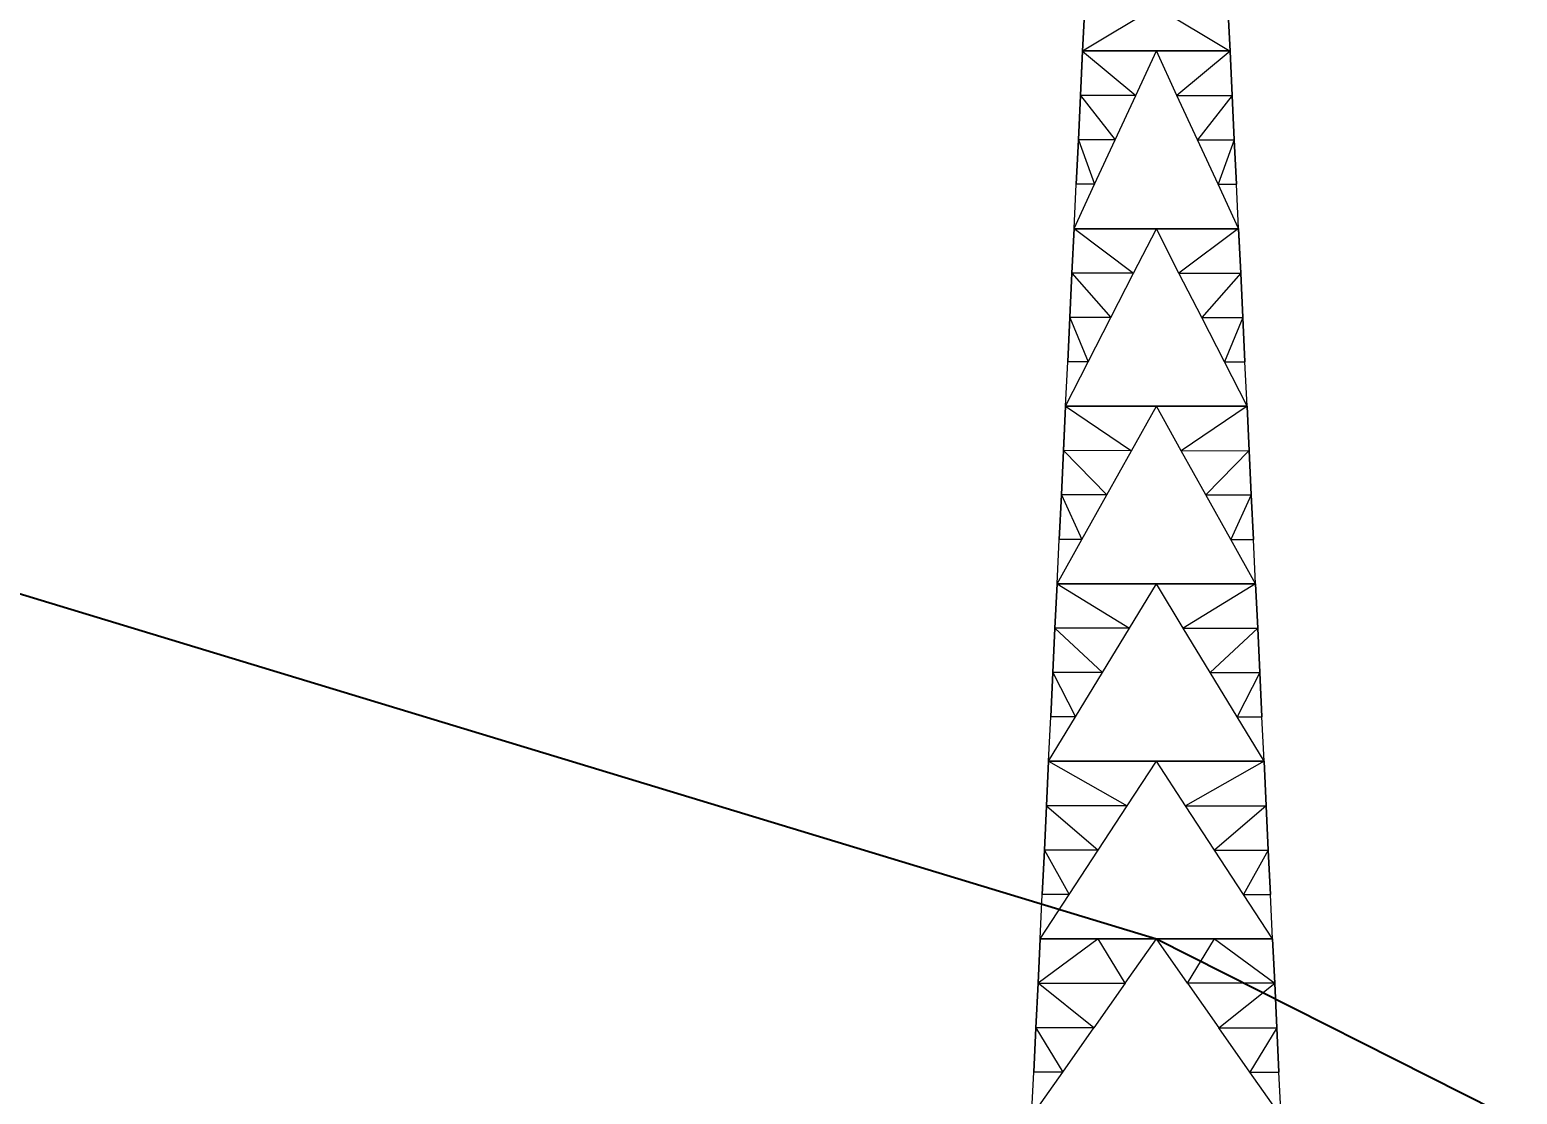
# Model space of a CAD drawing. Header units: millimetres. Extents: x 674 to 5889, y -153 to 3954.
# Drawn here: x 3334.95 to 3378.36, y 666.93 to 698 of the extents above; entities that cross this region are included whole.
import ezdxf

# ---------------------------------------------------------------- set-up
doc = ezdxf.new("R2010")
doc.units = ezdxf.units.MM
doc.layers.add('Dimensions', color=7, linetype='Continuous')
doc.layers.add('Ropes', color=3, linetype='Continuous')
doc.layers.add('Towers', color=1, linetype='Continuous', lineweight=0)
doc.styles.get("Standard").update_dxf_attribs({"font": 'arial.ttf'})
doc.dimstyles.new('ISO-25', dxfattribs={"dimtxt": 2.5, "dimasz": 2.5, "dimexe": 1.25, "dimexo": 0.625, "dimtad": 1, "dimtxsty": 'Standard', "dimcen": 2.5, "dimadec": 0, "dimazin": 0, "dimtfac": 1, "dimtmove": 0, "dimatfit": 3, "dimfxl": 1, "dimarcsym": 0})

# ---------------------------------------------------------------- blocks, each defined once
blk = doc.blocks.new('_ArchTick')
at = {"color": 0, "linetype": 'ByBlock', "const_width": 0.15}
blk.add_lwpolyline([(-0.5, -0.5), (0.5, 0.5)], dxfattribs=at)
blk = doc.blocks.new('*D60')
at = {"color": 0, "lineweight": -2, "transparency": 16777216}
blk.add_line((2829.274, -144.563), (2959.274, -144.563), dxfattribs=at)
at = {"layer": 'Defpoints', "color": 0, "transparency": 16777216}
for p in [(5528.478, 3774.077), (5768.478, 3774.077), (5768.478, 3752.482), (2829.274, -118.354), (2959.274, -118.354), (2959.274, -144.563)]:
    blk.add_point(p, dxfattribs=at)
at = {"layer": 'Dimensions', "color": 0, "lineweight": -2, "transparency": 16777216}
blk.add_line((5528.478, 3752.482), (5768.478, 3752.482), dxfattribs=at)
at = {"color": 0, "lineweight": -2, "transparency": 16777216, "xscale": 15, "yscale": 15, "zscale": 15, "rotation": 180}
blk.add_blockref('_ArchTick', (2829.274, -144.563), dxfattribs=at)
at = {"color": 0, "lineweight": -2, "transparency": 16777216, "xscale": 15, "yscale": 15, "zscale": 15}
blk.add_blockref('_ArchTick', (2959.274, -144.563), dxfattribs=at)
at = {"layer": 'Dimensions', "color": 0, "lineweight": -2, "transparency": 16777216, "xscale": 2.5, "yscale": 2.5, "zscale": 2.5, "rotation": 180}
blk.add_blockref('_ArchTick', (5528.478, 3752.482), dxfattribs=at)
at = {"layer": 'Dimensions', "color": 0, "lineweight": -2, "transparency": 16777216, "xscale": 2.5, "yscale": 2.5, "zscale": 2.5}
blk.add_blockref('_ArchTick', (5768.478, 3752.482), dxfattribs=at)
at = {"color": 0, "transparency": 16777216, "insert": (2894.274, -136.274), "char_height": 15, "attachment_point": 5}
blk.add_mtext('130', dxfattribs=at)
at = {"layer": 'Dimensions', "color": 0, "transparency": 16777216, "insert": (5648.478, 3755.404), "char_height": 4.5, "attachment_point": 5}
blk.add_mtext('240m', dxfattribs=at)
blk = doc.blocks.new('*D58')
at = {"color": 0, "lineweight": -2, "transparency": 16777216}
blk.add_line((2393.626, -144.563), (2483.626, -144.563), dxfattribs=at)
at = {"layer": 'Defpoints', "color": 0, "transparency": 16777216}
for p in [(5603.478, 3819.077), (5583.397, 3774.077), (5603.478, 3774.077), (2393.626, -80.976), (2483.626, -80.976), (2483.626, -144.563)]:
    blk.add_point(p, dxfattribs=at)
at = {"layer": 'Dimensions', "color": 0, "lineweight": -2, "transparency": 16777216}
blk.add_line((5583.397, 3819.077), (5583.397, 3774.077), dxfattribs=at)
at = {"color": 0, "lineweight": -2, "transparency": 16777216, "xscale": 15, "yscale": 15, "zscale": 15, "rotation": 180}
blk.add_blockref('_ArchTick', (2393.626, -144.563), dxfattribs=at)
at = {"color": 0, "lineweight": -2, "transparency": 16777216, "xscale": 15, "yscale": 15, "zscale": 15}
blk.add_blockref('_ArchTick', (2483.626, -144.563), dxfattribs=at)
at = {"layer": 'Dimensions', "color": 0, "lineweight": -2, "transparency": 16777216, "xscale": 2.5, "yscale": 2.5, "zscale": 2.5}
for p, rotation in [((5583.397, 3819.077), 90), ((5583.397, 3774.077), 270)]:
    blk.add_blockref('_ArchTick', p, dxfattribs=dict(at, rotation=rotation))
at = {"color": 0, "transparency": 16777216, "insert": (2438.626, -136.279), "char_height": 15, "attachment_point": 5}
blk.add_mtext('90', dxfattribs=at)
at = {"layer": 'Dimensions', "color": 0, "transparency": 16777216, "insert": (5580.484, 3796.577), "char_height": 4.5, "attachment_point": 5, "rotation": 90}
blk.add_mtext('45m', dxfattribs=at)
blk = doc.blocks.new('*D62')
at = {"color": 0, "lineweight": -2, "transparency": 16777216}
blk.add_line((2577.797, -35.976), (2577.797, -85.976), dxfattribs=at)
at = {"layer": 'Defpoints', "color": 0, "transparency": 16777216}
for p in [(5529.806, 3893.742), (5528.478, 3889.077), (5643.378, 3856.377), (2597.989, -35.976), (2577.797, -85.976), (2597.989, -85.976)]:
    blk.add_point(p, dxfattribs=at)
at = {"layer": 'Dimensions', "color": 0, "lineweight": -2, "transparency": 16777216}
blk.add_line((5644.706, 3861.042), (5529.806, 3893.742), dxfattribs=at)
at = {"color": 0, "lineweight": -2, "transparency": 16777216, "xscale": 15, "yscale": 15, "zscale": 15}
for p, rotation in [((2577.797, -35.976), 90), ((2577.797, -85.976), 270)]:
    blk.add_blockref('_ArchTick', p, dxfattribs=dict(at, rotation=rotation))
at = {"layer": 'Dimensions', "color": 0, "lineweight": -2, "transparency": 16777216, "xscale": 2.5, "yscale": 2.5, "zscale": 2.5}
for p, rotation in [((5529.806, 3893.742), 164.113896019455), ((5644.706, 3861.042), 344.113896019455)]:
    blk.add_blockref('_ArchTick', p, dxfattribs=dict(at, rotation=rotation))
at = {"color": 0, "transparency": 16777216, "insert": (2569.514, -60.976), "char_height": 15, "attachment_point": 5, "rotation": 90}
blk.add_mtext('50', dxfattribs=at)
at = {"layer": 'Dimensions', "color": 0, "transparency": 16777216, "insert": (5588.056, 3880.203), "char_height": 4.5, "attachment_point": 5, "rotation": 344.1139}
blk.add_mtext('119.5m', dxfattribs=at)
blk = doc.blocks.new('*D63')
at = {"color": 0, "lineweight": -2, "transparency": 16777216}
blk.add_line((2809.512, -31.439), (2809.512, -86.439), dxfattribs=at)
at = {"layer": 'Defpoints', "color": 0, "transparency": 16777216}
for p in [(5643.378, 3866.577), (5527.736, 3834.542), (5528.478, 3832.07), (2829.274, -31.439), (2809.512, -86.439), (2829.274, -86.439)]:
    blk.add_point(p, dxfattribs=at)
at = {"layer": 'Dimensions', "color": 0, "lineweight": -2, "transparency": 16777216}
blk.add_line((5642.636, 3869.049), (5527.736, 3834.542), dxfattribs=at)
at = {"color": 0, "lineweight": -2, "transparency": 16777216, "xscale": 15, "yscale": 15, "zscale": 15}
for p, rotation in [((2809.512, -31.439), 90), ((2809.512, -86.439), 270)]:
    blk.add_blockref('_ArchTick', p, dxfattribs=dict(at, rotation=rotation))
at = {"layer": 'Dimensions', "color": 0, "lineweight": -2, "transparency": 16777216, "xscale": 2.5, "yscale": 2.5, "zscale": 2.5}
for p, rotation in [((5642.636, 3869.049), 16.71614301521846), ((5527.736, 3834.542), 196.7161430152185)]:
    blk.add_blockref('_ArchTick', p, dxfattribs=dict(at, rotation=rotation))
at = {"color": 0, "transparency": 16777216, "insert": (2801.259, -58.939), "char_height": 15, "attachment_point": 5, "rotation": 90}
blk.add_mtext('55', dxfattribs=at)
at = {"layer": 'Dimensions', "color": 0, "transparency": 16777216, "insert": (5584.345, 3854.594), "char_height": 4.5, "attachment_point": 5, "rotation": 16.7161}
blk.add_mtext('120m', dxfattribs=at)
blk = doc.blocks.new('*D59')
at = {"color": 0, "lineweight": -2, "transparency": 16777216}
blk.add_line((2597.989, -144.563), (2697.989, -144.563), dxfattribs=at)
at = {"layer": 'Defpoints', "color": 0, "transparency": 16777216}
for p in [(5623.478, 3781.175), (5673.478, 3781.175), (5673.478, 3764.268), (2597.989, -85.976), (2697.989, -85.976), (2697.989, -144.563)]:
    blk.add_point(p, dxfattribs=at)
at = {"layer": 'Dimensions', "color": 0, "lineweight": -2, "transparency": 16777216}
blk.add_line((5623.478, 3764.268), (5673.478, 3764.268), dxfattribs=at)
at = {"color": 0, "lineweight": -2, "transparency": 16777216, "xscale": 15, "yscale": 15, "zscale": 15, "rotation": 180}
blk.add_blockref('_ArchTick', (2597.989, -144.563), dxfattribs=at)
at = {"color": 0, "lineweight": -2, "transparency": 16777216, "xscale": 15, "yscale": 15, "zscale": 15}
blk.add_blockref('_ArchTick', (2697.989, -144.563), dxfattribs=at)
at = {"layer": 'Dimensions', "color": 0, "lineweight": -2, "transparency": 16777216, "xscale": 2.5, "yscale": 2.5, "zscale": 2.5, "rotation": 180}
blk.add_blockref('_ArchTick', (5623.478, 3764.268), dxfattribs=at)
at = {"layer": 'Dimensions', "color": 0, "lineweight": -2, "transparency": 16777216, "xscale": 2.5, "yscale": 2.5, "zscale": 2.5}
blk.add_blockref('_ArchTick', (5673.478, 3764.268), dxfattribs=at)
at = {"color": 0, "transparency": 16777216, "insert": (2647.989, -136.279), "char_height": 15, "attachment_point": 5}
blk.add_mtext('100', dxfattribs=at)
at = {"layer": 'Dimensions', "color": 0, "transparency": 16777216, "insert": (5648.478, 3767.191), "char_height": 4.5, "attachment_point": 5}
blk.add_mtext('50m', dxfattribs=at)
blk = doc.blocks.new('*D66')
at = {"color": 0, "lineweight": -2, "transparency": 16777216}
blk.add_line((3325.223, 34.024), (3325.223, -80.976), dxfattribs=at)
at = {"layer": 'Defpoints', "color": 0, "transparency": 16777216}
for p in [(5653.578, 3874.37), (5643.378, 3866.577), (5653.578, 3866.577), (3346.627, 34.024), (3325.223, -80.976), (3346.627, -80.976)]:
    blk.add_point(p, dxfattribs=at)
at = {"layer": 'Dimensions', "color": 0, "lineweight": -2, "transparency": 16777216}
for p, q in [((5643.378, 3874.37), (5653.578, 3874.37)), ((5653.578, 3874.37), (5673.71, 3874.37))]:
    blk.add_line(p, q, dxfattribs=at)
at = {"color": 0, "lineweight": -2, "transparency": 16777216, "xscale": 5, "yscale": 5, "zscale": 5}
for p, rotation in [((3325.223, 34.024), 90), ((3325.223, -80.976), 270)]:
    blk.add_blockref('_ArchTick', p, dxfattribs=dict(at, rotation=rotation))
at = {"layer": 'Dimensions', "color": 0, "lineweight": -2, "transparency": 16777216, "xscale": 2.5, "yscale": 2.5, "zscale": 2.5, "rotation": 180}
blk.add_blockref('_ArchTick', (5643.378, 3874.37), dxfattribs=at)
at = {"layer": 'Dimensions', "color": 0, "lineweight": -2, "transparency": 16777216, "xscale": 2.5, "yscale": 2.5, "zscale": 2.5}
blk.add_blockref('_ArchTick', (5653.578, 3874.37), dxfattribs=at)
at = {"color": 0, "transparency": 16777216, "insert": (3316.939, -23.476), "char_height": 15, "attachment_point": 5, "rotation": 90}
blk.add_mtext('115', dxfattribs=at)
at = {"layer": 'Dimensions', "color": 0, "transparency": 16777216, "insert": (5664.894, 3877.293), "char_height": 4.5, "attachment_point": 5}
blk.add_mtext('10.2m', dxfattribs=at)
blk = doc.blocks.new('*D61')
at = {"color": 0, "lineweight": -2, "transparency": 16777216}
blk.add_line((2373.545, -35.976), (2373.545, -80.976), dxfattribs=at)
at = {"layer": 'Defpoints', "color": 0, "transparency": 16777216}
for p in [(5648.478, 3856.377), (5645.288, 3779.077), (5648.478, 3779.077), (2393.626, -35.976), (2373.545, -80.976), (2393.626, -80.976)]:
    blk.add_point(p, dxfattribs=at)
at = {"layer": 'Dimensions', "color": 0, "lineweight": -2, "transparency": 16777216}
blk.add_line((5645.288, 3856.377), (5645.288, 3779.077), dxfattribs=at)
at = {"color": 0, "lineweight": -2, "transparency": 16777216, "xscale": 15, "yscale": 15, "zscale": 15}
for p, rotation in [((2373.545, -35.976), 90), ((2373.545, -80.976), 270)]:
    blk.add_blockref('_ArchTick', p, dxfattribs=dict(at, rotation=rotation))
at = {"layer": 'Dimensions', "color": 0, "lineweight": -2, "transparency": 16777216, "xscale": 2.5, "yscale": 2.5, "zscale": 2.5}
for p, rotation in [((5645.288, 3856.377), 90), ((5645.288, 3779.077), 270)]:
    blk.add_blockref('_ArchTick', p, dxfattribs=dict(at, rotation=rotation))
at = {"color": 0, "transparency": 16777216, "insert": (2365.292, -58.476), "char_height": 15, "attachment_point": 5, "rotation": 90}
blk.add_mtext('45', dxfattribs=at)
at = {"layer": 'Dimensions', "color": 0, "transparency": 16777216, "insert": (5642.364, 3817.906), "char_height": 4.5, "attachment_point": 5, "rotation": 90}
blk.add_mtext('77.3m', dxfattribs=at)

msp = doc.modelspace()

# ---------------------------------------------------------------- linework, layer by layer
at = {"layer": 'Ropes'}
for p, q in [((3289.744, 695.168), (3367.826, 671.464)), ((3367.826, 671.464), (3482.826, 613.47))]:
    msp.add_line(p, q, dxfattribs=at)
at = {"layer": 'Towers'}
for p, q in [((3365.674, 697.376), (3365.736, 698.671)), ((3365.674, 697.376), (3365.736, 698.671)), ((3367.826, 698.666), (3365.674, 697.376)), ((3367.826, 698.666), (3365.674, 697.376)), ((3365.735, 698.666), (3365.674, 697.376)), ((3365.735, 698.666), (3365.674, 697.376)), ((3367.825, 698.666), (3369.977, 697.376)), ((3367.825, 698.666), (3369.977, 697.376)), ((3369.977, 697.376), (3369.915, 698.671)), ((3369.977, 697.376), (3369.915, 698.671)), ((3369.916, 698.666), (3369.977, 697.376)), ((3369.916, 698.666), (3369.977, 697.376)), ((3365.612, 696.08), (3365.674, 697.378)), ((3365.612, 696.08), (3365.674, 697.378)), ((3365.674, 697.376), (3365.612, 696.08)), ((3365.612, 696.08), (3365.674, 697.376)), ((3365.674, 697.376), (3365.612, 696.08)), ((3365.612, 696.08), (3365.674, 697.376)), ((3367.826, 697.378), (3365.674, 697.378)), ((3365.674, 697.378), (3367.826, 697.378)), ((3367.826, 697.378), (3365.674, 697.376)), ((3367.826, 697.378), (3365.674, 697.376)), ((3365.674, 697.378), (3365.674, 697.376)), ((3365.674, 697.378), (3365.674, 697.376)), ((3365.674, 697.376), (3367.225, 696.08)), ((3365.674, 697.376), (3367.225, 696.08)), ((3367.225, 696.08), (3367.826, 697.378)), ((3367.225, 696.08), (3367.826, 697.378)), ((3369.977, 697.378), (3367.826, 697.378)), ((3367.826, 697.378), (3369.977, 697.378)), ((3367.826, 697.378), (3369.977, 697.376)), ((3368.426, 696.08), (3367.826, 697.378)), ((3367.826, 697.378), (3369.977, 697.376)), ((3368.426, 696.08), (3367.826, 697.378)), ((3369.977, 697.376), (3368.426, 696.08)), ((3369.977, 697.376), (3368.426, 696.08)), ((3369.977, 697.378), (3369.977, 697.376)), ((3370.039, 696.08), (3369.977, 697.378)), ((3369.977, 697.378), (3369.977, 697.376)), ((3370.039, 696.08), (3369.977, 697.378)), ((3369.977, 697.376), (3370.039, 696.08)), ((3370.039, 696.08), (3369.977, 697.376)), ((3369.977, 697.376), (3370.039, 696.08)), ((3370.039, 696.08), (3369.977, 697.376)), ((3365.55, 694.785), (3365.612, 696.08)), ((3365.612, 696.08), (3365.55, 694.785)), ((3365.55, 694.785), (3365.612, 696.08)), ((3365.55, 694.785), (3365.612, 696.08)), ((3365.612, 696.08), (3365.55, 694.785)), ((3365.55, 694.785), (3365.612, 696.08)), ((3365.612, 696.08), (3366.626, 694.785)), ((3367.225, 696.08), (3365.612, 696.08)), ((3365.612, 696.08), (3366.626, 694.785)), ((3367.225, 696.08), (3365.612, 696.08)), ((3365.612, 696.08), (3365.612, 696.08)), ((3365.612, 696.08), (3365.612, 696.08)), ((3366.626, 694.785), (3367.225, 696.08)), ((3366.626, 694.785), (3367.225, 696.08)), ((3369.025, 694.785), (3368.426, 696.08)), ((3368.426, 696.08), (3370.039, 696.08)), ((3369.025, 694.785), (3368.426, 696.08)), ((3368.426, 696.08), (3370.039, 696.08)), ((3370.039, 696.08), (3369.025, 694.785)), ((3370.039, 696.08), (3369.025, 694.785)), ((3370.101, 694.785), (3370.039, 696.08)), ((3370.039, 696.08), (3370.101, 694.785)), ((3370.039, 696.08), (3370.039, 696.08)), ((3370.101, 694.785), (3370.039, 696.08)), ((3370.101, 694.785), (3370.039, 696.08)), ((3370.039, 696.08), (3370.101, 694.785)), ((3370.039, 696.08), (3370.039, 696.08)), ((3370.101, 694.785), (3370.039, 696.08)), ((3365.488, 693.487), (3365.55, 694.785)), ((3365.55, 694.785), (3365.488, 693.487)), ((3365.488, 693.489), (3365.55, 694.785)), ((3365.488, 693.487), (3365.55, 694.785)), ((3365.55, 694.785), (3365.488, 693.487)), ((3365.488, 693.489), (3365.55, 694.785)), ((3365.55, 694.785), (3366.025, 693.487)), ((3366.626, 694.785), (3365.55, 694.785)), ((3365.55, 694.785), (3366.025, 693.487)), ((3366.626, 694.785), (3365.55, 694.785)), ((3365.55, 694.785), (3365.55, 694.785)), ((3365.55, 694.785), (3365.55, 694.785)), ((3366.025, 693.487), (3366.626, 694.785)), ((3366.025, 693.487), (3366.626, 694.785)), ((3369.627, 693.487), (3369.025, 694.785)), ((3369.025, 694.785), (3370.101, 694.785)), ((3369.627, 693.487), (3369.025, 694.785)), ((3369.025, 694.785), (3370.101, 694.785)), ((3370.101, 694.785), (3369.627, 693.487)), ((3370.101, 694.785), (3369.627, 693.487)), ((3370.163, 693.487), (3370.101, 694.785)), ((3370.101, 694.785), (3370.163, 693.487)), ((3370.101, 694.785), (3370.101, 694.785)), ((3370.163, 693.489), (3370.101, 694.785)), ((3370.163, 693.487), (3370.101, 694.785)), ((3370.101, 694.785), (3370.163, 693.487)), ((3370.101, 694.785), (3370.101, 694.785)), ((3370.163, 693.489), (3370.101, 694.785)), ((3365.426, 692.193), (3365.488, 693.489)), ((3365.426, 692.193), (3365.488, 693.489)), ((3365.426, 692.193), (3366.025, 693.487)), ((3365.426, 692.193), (3366.025, 693.487)), ((3365.426, 692.193), (3365.488, 693.487)), ((3365.426, 692.193), (3365.488, 693.487)), ((3366.025, 693.487), (3365.488, 693.489)), ((3366.025, 693.487), (3365.488, 693.489)), ((3365.488, 693.487), (3365.488, 693.489)), ((3365.488, 693.487), (3365.488, 693.489)), ((3369.627, 693.487), (3370.163, 693.489)), ((3369.627, 693.487), (3370.163, 693.489)), ((3370.225, 692.193), (3369.627, 693.487)), ((3370.225, 692.193), (3369.627, 693.487)), ((3370.163, 693.487), (3370.163, 693.489)), ((3370.225, 692.193), (3370.163, 693.489)), ((3370.163, 693.487), (3370.163, 693.489)), ((3370.225, 692.193), (3370.163, 693.489)), ((3370.225, 692.193), (3370.163, 693.487)), ((3370.225, 692.193), (3370.163, 693.487)), ((3365.426, 692.193), (3365.364, 690.897)), ((3365.364, 690.898), (3365.426, 692.193)), ((3365.426, 692.193), (3365.364, 690.897)), ((3365.364, 690.898), (3365.426, 692.193)), ((3365.364, 690.897), (3365.426, 692.192)), ((3365.364, 690.897), (3365.426, 692.192)), ((3365.426, 692.193), (3367.164, 690.897)), ((3367.826, 692.192), (3365.426, 692.193)), ((3365.426, 692.193), (3367.164, 690.897)), ((3367.826, 692.192), (3365.426, 692.193)), ((3365.426, 692.192), (3365.426, 692.193)), ((3365.426, 692.192), (3365.426, 692.193)), ((3367.826, 692.192), (3365.426, 692.192)), ((3365.426, 692.192), (3367.826, 692.192)), ((3367.164, 690.897), (3367.826, 692.192)), ((3367.164, 690.897), (3367.826, 692.192)), ((3367.826, 692.192), (3370.225, 692.193)), ((3367.826, 692.192), (3370.225, 692.193)), ((3370.225, 692.192), (3367.826, 692.192)), ((3367.826, 692.192), (3370.225, 692.192)), ((3368.487, 690.897), (3367.826, 692.192)), ((3368.487, 690.897), (3367.826, 692.192)), ((3370.225, 692.193), (3368.487, 690.897)), ((3370.225, 692.193), (3368.487, 690.897)), ((3370.225, 692.193), (3370.287, 690.897)), ((3370.225, 692.192), (3370.225, 692.193)), ((3370.287, 690.898), (3370.225, 692.193)), ((3370.225, 692.193), (3370.287, 690.897)), ((3370.225, 692.192), (3370.225, 692.193)), ((3370.287, 690.898), (3370.225, 692.193)), ((3370.287, 690.897), (3370.225, 692.192)), ((3370.287, 690.897), (3370.225, 692.192)), ((3365.364, 690.898), (3365.302, 689.601)), ((3365.302, 689.602), (3365.364, 690.898)), ((3365.364, 690.898), (3365.302, 689.601)), ((3365.302, 689.602), (3365.364, 690.898)), ((3365.302, 689.601), (3365.364, 690.897)), ((3365.302, 689.601), (3365.364, 690.897)), ((3365.364, 690.898), (3366.502, 689.601)), ((3367.164, 690.897), (3365.364, 690.898)), ((3365.364, 690.898), (3366.502, 689.601)), ((3367.164, 690.897), (3365.364, 690.898)), ((3365.364, 690.897), (3365.364, 690.898)), ((3365.364, 690.897), (3365.364, 690.898)), ((3366.502, 689.601), (3367.164, 690.897)), ((3366.502, 689.601), (3367.164, 690.897)), ((3368.487, 690.897), (3370.287, 690.898)), ((3368.487, 690.897), (3370.287, 690.898)), ((3369.149, 689.601), (3368.487, 690.897)), ((3369.149, 689.601), (3368.487, 690.897)), ((3370.287, 690.898), (3369.149, 689.601)), ((3370.287, 690.898), (3369.149, 689.601)), ((3370.287, 690.898), (3370.349, 689.601)), ((3370.287, 690.897), (3370.287, 690.898)), ((3370.349, 689.602), (3370.287, 690.898)), ((3370.287, 690.898), (3370.349, 689.601)), ((3370.287, 690.897), (3370.287, 690.898)), ((3370.349, 689.602), (3370.287, 690.898)), ((3370.349, 689.601), (3370.287, 690.897)), ((3370.349, 689.601), (3370.287, 690.897)), ((3365.302, 689.602), (3365.24, 688.307)), ((3365.24, 688.306), (3365.302, 689.602)), ((3365.302, 689.602), (3365.24, 688.307)), ((3365.24, 688.306), (3365.302, 689.602)), ((3365.24, 688.307), (3365.302, 689.601)), ((3365.24, 688.307), (3365.302, 689.601)), ((3365.302, 689.602), (3365.841, 688.307)), ((3366.502, 689.601), (3365.302, 689.602)), ((3365.302, 689.602), (3365.841, 688.307)), ((3366.502, 689.601), (3365.302, 689.602)), ((3365.302, 689.601), (3365.302, 689.602)), ((3365.302, 689.601), (3365.302, 689.602)), ((3365.841, 688.307), (3366.502, 689.601)), ((3365.841, 688.307), (3366.502, 689.601)), ((3369.149, 689.601), (3370.349, 689.602)), ((3369.149, 689.601), (3370.349, 689.602)), ((3369.811, 688.307), (3369.149, 689.601)), ((3369.811, 688.307), (3369.149, 689.601)), ((3370.349, 689.602), (3369.811, 688.307)), ((3370.349, 689.602), (3369.811, 688.307)), ((3370.349, 689.602), (3370.411, 688.307)), ((3370.349, 689.601), (3370.349, 689.602)), ((3370.411, 688.306), (3370.349, 689.602)), ((3370.349, 689.602), (3370.411, 688.307)), ((3370.349, 689.601), (3370.349, 689.602)), ((3370.411, 688.306), (3370.349, 689.602)), ((3370.411, 688.307), (3370.349, 689.601)), ((3370.411, 688.307), (3370.349, 689.601)), ((3365.178, 687.011), (3365.841, 688.307)), ((3365.178, 687.011), (3365.841, 688.307)), ((3365.178, 687.011), (3365.24, 688.307)), ((3365.178, 687.011), (3365.24, 688.307)), ((3365.178, 687.011), (3365.24, 688.306)), ((3365.178, 687.011), (3365.24, 688.306)), ((3365.841, 688.307), (3365.24, 688.306)), ((3365.841, 688.307), (3365.24, 688.306)), ((3365.24, 688.307), (3365.24, 688.306)), ((3365.24, 688.307), (3365.24, 688.306)), ((3370.473, 687.011), (3369.811, 688.307)), ((3369.811, 688.307), (3370.411, 688.306)), ((3370.473, 687.011), (3369.811, 688.307)), ((3369.811, 688.307), (3370.411, 688.306)), ((3370.473, 687.011), (3370.411, 688.307)), ((3370.411, 688.307), (3370.411, 688.306)), ((3370.473, 687.011), (3370.411, 688.307)), ((3370.411, 688.307), (3370.411, 688.306)), ((3370.473, 687.011), (3370.411, 688.306)), ((3370.473, 687.011), (3370.411, 688.306)), ((3365.178, 687.011), (3365.116, 685.712)), ((3365.116, 685.715), (3365.178, 687.011)), ((3365.178, 687.011), (3365.116, 685.712)), ((3365.116, 685.715), (3365.178, 687.011)), ((3365.116, 685.712), (3365.178, 687.01)), ((3365.116, 685.712), (3365.178, 687.01)), ((3365.178, 687.011), (3367.1, 685.712)), ((3365.178, 687.011), (3367.826, 687.01)), ((3365.178, 687.011), (3367.1, 685.712)), ((3365.178, 687.011), (3367.826, 687.01)), ((3365.178, 687.011), (3365.178, 687.01)), ((3365.178, 687.011), (3365.178, 687.01)), ((3365.178, 687.01), (3367.826, 687.01)), ((3367.826, 687.01), (3365.178, 687.01)), ((3367.1, 685.712), (3367.826, 687.01)), ((3367.1, 685.712), (3367.826, 687.01)), ((3370.473, 687.011), (3367.826, 687.01)), ((3370.473, 687.011), (3367.826, 687.01)), ((3367.826, 687.01), (3370.473, 687.01)), ((3370.473, 687.01), (3367.826, 687.01)), ((3368.551, 685.712), (3367.826, 687.01)), ((3368.551, 685.712), (3367.826, 687.01)), ((3370.473, 687.011), (3368.551, 685.712)), ((3370.473, 687.011), (3368.551, 685.712)), ((3370.473, 687.011), (3370.535, 685.712)), ((3370.473, 687.011), (3370.473, 687.01)), ((3370.535, 685.715), (3370.473, 687.011)), ((3370.473, 687.011), (3370.535, 685.712)), ((3370.473, 687.011), (3370.473, 687.01)), ((3370.535, 685.715), (3370.473, 687.011)), ((3370.535, 685.712), (3370.473, 687.01)), ((3370.535, 685.712), (3370.473, 687.01)), ((3365.116, 685.715), (3365.054, 684.419)), ((3365.054, 684.42), (3365.116, 685.715)), ((3365.116, 685.715), (3365.054, 684.419)), ((3365.054, 684.42), (3365.116, 685.715)), ((3365.054, 684.419), (3365.116, 685.712)), ((3365.054, 684.419), (3365.116, 685.712)), ((3365.116, 685.715), (3366.378, 684.419)), ((3367.1, 685.712), (3365.116, 685.715)), ((3365.116, 685.715), (3366.378, 684.419)), ((3367.1, 685.712), (3365.116, 685.715)), ((3365.116, 685.712), (3365.116, 685.715)), ((3365.116, 685.712), (3365.116, 685.715)), ((3366.378, 684.419), (3367.1, 685.712)), ((3366.378, 684.419), (3367.1, 685.712)), ((3368.551, 685.712), (3370.535, 685.715)), ((3368.551, 685.712), (3370.535, 685.715)), ((3369.273, 684.419), (3368.551, 685.712)), ((3369.273, 684.419), (3368.551, 685.712)), ((3370.535, 685.715), (3369.273, 684.419)), ((3370.535, 685.715), (3369.273, 684.419)), ((3370.535, 685.715), (3370.597, 684.419)), ((3370.535, 685.712), (3370.535, 685.715)), ((3370.597, 684.42), (3370.535, 685.715)), ((3370.535, 685.715), (3370.597, 684.419)), ((3370.535, 685.712), (3370.535, 685.715)), ((3370.597, 684.42), (3370.535, 685.715)), ((3370.597, 684.419), (3370.535, 685.712)), ((3370.597, 684.419), (3370.535, 685.712)), ((3365.054, 684.42), (3364.992, 683.124)), ((3364.992, 683.124), (3365.054, 684.42)), ((3365.054, 684.42), (3364.992, 683.124)), ((3364.992, 683.124), (3365.054, 684.42)), ((3364.992, 683.124), (3365.054, 684.419)), ((3364.992, 683.124), (3365.054, 684.419)), ((3365.054, 684.42), (3365.654, 683.124)), ((3366.378, 684.419), (3365.054, 684.42)), ((3365.054, 684.42), (3365.654, 683.124)), ((3366.378, 684.419), (3365.054, 684.42)), ((3365.054, 684.419), (3365.054, 684.42)), ((3365.054, 684.419), (3365.054, 684.42)), ((3365.654, 683.124), (3366.378, 684.419)), ((3365.654, 683.124), (3366.378, 684.419)), ((3369.273, 684.419), (3370.597, 684.42)), ((3369.273, 684.419), (3370.597, 684.42)), ((3369.997, 683.124), (3369.273, 684.419)), ((3369.997, 683.124), (3369.273, 684.419)), ((3370.597, 684.42), (3369.997, 683.124)), ((3370.597, 684.42), (3369.997, 683.124)), ((3370.597, 684.42), (3370.659, 683.124)), ((3370.597, 684.419), (3370.597, 684.42)), ((3370.659, 683.124), (3370.597, 684.42)), ((3370.597, 684.42), (3370.659, 683.124)), ((3370.597, 684.419), (3370.597, 684.42)), ((3370.659, 683.124), (3370.597, 684.42)), ((3370.659, 683.124), (3370.597, 684.419)), ((3370.659, 683.124), (3370.597, 684.419)), ((3364.93, 681.828), (3365.654, 683.124)), ((3364.93, 681.828), (3365.654, 683.124)), ((3364.93, 681.828), (3364.992, 683.124)), ((3364.93, 681.828), (3364.992, 683.124)), ((3364.93, 681.828), (3364.992, 683.124)), ((3364.93, 681.828), (3364.992, 683.124)), ((3365.654, 683.124), (3364.992, 683.124)), ((3365.654, 683.124), (3364.992, 683.124)), ((3364.992, 683.124), (3364.992, 683.124)), ((3364.992, 683.124), (3364.992, 683.124)), ((3370.721, 681.828), (3369.997, 683.124)), ((3369.997, 683.124), (3370.659, 683.124)), ((3370.721, 681.828), (3369.997, 683.124)), ((3369.997, 683.124), (3370.659, 683.124)), ((3370.721, 681.828), (3370.659, 683.124)), ((3370.659, 683.124), (3370.659, 683.124)), ((3370.721, 681.828), (3370.659, 683.124)), ((3370.721, 681.828), (3370.659, 683.124)), ((3370.659, 683.124), (3370.659, 683.124)), ((3370.721, 681.828), (3370.659, 683.124)), ((3364.868, 680.532), (3364.93, 681.828)), ((3364.93, 681.828), (3364.868, 680.532)), ((3364.868, 680.533), (3364.93, 681.828)), ((3364.868, 680.532), (3364.93, 681.828)), ((3364.93, 681.828), (3364.868, 680.532)), ((3364.868, 680.533), (3364.93, 681.828)), ((3366.378, 681.828), (3364.93, 681.828)), ((3367.826, 681.828), (3364.93, 681.828)), ((3364.93, 681.828), (3367.826, 681.828)), ((3364.93, 681.828), (3367.039, 680.532)), ((3367.826, 681.828), (3364.93, 681.828)), ((3364.93, 681.828), (3367.039, 680.532)), ((3367.826, 681.828), (3364.93, 681.828)), ((3364.93, 681.828), (3364.93, 681.828)), ((3364.93, 681.828), (3364.93, 681.828)), ((3369.273, 681.828), (3366.378, 681.828)), ((3366.378, 681.828), (3369.273, 681.828)), ((3366.378, 681.828), (3366.378, 681.828)), ((3367.039, 680.532), (3367.826, 681.828)), ((3367.039, 680.532), (3367.826, 681.828)), ((3367.826, 681.828), (3367.826, 681.828)), ((3367.826, 681.828), (3367.826, 681.828)), ((3370.721, 681.828), (3367.826, 681.828)), ((3367.826, 681.828), (3370.721, 681.828)), ((3368.612, 680.532), (3367.826, 681.828)), ((3367.826, 681.828), (3370.721, 681.828)), ((3368.612, 680.532), (3367.826, 681.828)), ((3367.826, 681.828), (3370.721, 681.828)), ((3370.721, 681.828), (3368.612, 680.532)), ((3370.721, 681.828), (3368.612, 680.532)), ((3369.273, 681.828), (3370.721, 681.828)), ((3369.273, 681.828), (3369.273, 681.828)), ((3370.783, 680.532), (3370.721, 681.828)), ((3370.721, 681.828), (3370.783, 680.532)), ((3370.721, 681.828), (3370.721, 681.828)), ((3370.783, 680.533), (3370.721, 681.828)), ((3370.783, 680.532), (3370.721, 681.828)), ((3370.721, 681.828), (3370.783, 680.532)), ((3370.721, 681.828), (3370.721, 681.828)), ((3370.783, 680.533), (3370.721, 681.828)), ((3364.868, 680.533), (3364.806, 679.237)), ((3364.806, 679.237), (3364.868, 680.533)), ((3364.868, 680.533), (3364.806, 679.237)), ((3364.806, 679.237), (3364.868, 680.533)), ((3364.806, 679.237), (3364.868, 680.532)), ((3364.806, 679.237), (3364.868, 680.532)), ((3364.868, 680.533), (3366.254, 679.237)), ((3367.039, 680.532), (3364.868, 680.533)), ((3364.868, 680.533), (3366.254, 679.237)), ((3367.039, 680.532), (3364.868, 680.533)), ((3364.868, 680.532), (3364.868, 680.533)), ((3364.868, 680.532), (3364.868, 680.533)), ((3366.254, 679.237), (3367.039, 680.532)), ((3366.254, 679.237), (3367.039, 680.532)), ((3368.612, 680.532), (3370.783, 680.533)), ((3368.612, 680.532), (3370.783, 680.533)), ((3369.397, 679.237), (3368.612, 680.532)), ((3369.397, 679.237), (3368.612, 680.532)), ((3370.783, 680.533), (3369.397, 679.237)), ((3370.783, 680.533), (3369.397, 679.237)), ((3370.783, 680.533), (3370.845, 679.237)), ((3370.783, 680.532), (3370.783, 680.533)), ((3370.845, 679.237), (3370.783, 680.533)), ((3370.783, 680.533), (3370.845, 679.237)), ((3370.783, 680.532), (3370.783, 680.533)), ((3370.845, 679.237), (3370.783, 680.533)), ((3370.845, 679.237), (3370.783, 680.532)), ((3370.845, 679.237), (3370.783, 680.532)), ((3364.744, 677.942), (3364.806, 679.237)), ((3364.806, 679.237), (3364.744, 677.942)), ((3364.744, 677.942), (3364.806, 679.237)), ((3364.744, 677.942), (3364.806, 679.237)), ((3364.806, 679.237), (3364.744, 677.942)), ((3364.744, 677.942), (3364.806, 679.237)), ((3364.806, 679.237), (3365.468, 677.942)), ((3366.254, 679.237), (3364.806, 679.237)), ((3364.806, 679.237), (3365.468, 677.942)), ((3366.254, 679.237), (3364.806, 679.237)), ((3364.806, 679.237), (3364.806, 679.237)), ((3364.806, 679.237), (3364.806, 679.237)), ((3365.468, 677.942), (3366.254, 679.237)), ((3365.468, 677.942), (3366.254, 679.237)), ((3370.183, 677.942), (3369.397, 679.237)), ((3369.397, 679.237), (3370.845, 679.237)), ((3370.183, 677.942), (3369.397, 679.237)), ((3369.397, 679.237), (3370.845, 679.237)), ((3370.845, 679.237), (3370.183, 677.942)), ((3370.845, 679.237), (3370.183, 677.942)), ((3370.907, 677.942), (3370.845, 679.237)), ((3370.845, 679.237), (3370.907, 677.942)), ((3370.845, 679.237), (3370.845, 679.237)), ((3370.907, 677.942), (3370.845, 679.237)), ((3370.907, 677.942), (3370.845, 679.237)), ((3370.845, 679.237), (3370.907, 677.942)), ((3370.845, 679.237), (3370.845, 679.237)), ((3370.907, 677.942), (3370.845, 679.237)), ((3364.682, 676.646), (3365.468, 677.942)), ((3364.682, 676.646), (3365.468, 677.942)), ((3364.682, 676.646), (3364.744, 677.942)), ((3364.682, 676.646), (3364.744, 677.942)), ((3364.682, 676.646), (3364.744, 677.942)), ((3364.682, 676.646), (3364.744, 677.942)), ((3365.468, 677.942), (3364.744, 677.942)), ((3365.468, 677.942), (3364.744, 677.942)), ((3364.744, 677.942), (3364.744, 677.942)), ((3364.744, 677.942), (3364.744, 677.942)), ((3370.969, 676.646), (3370.183, 677.942)), ((3370.183, 677.942), (3370.907, 677.942)), ((3370.969, 676.646), (3370.183, 677.942)), ((3370.183, 677.942), (3370.907, 677.942)), ((3370.969, 676.646), (3370.907, 677.942)), ((3370.907, 677.942), (3370.907, 677.942)), ((3370.969, 676.646), (3370.907, 677.942)), ((3370.969, 676.646), (3370.907, 677.942)), ((3370.907, 677.942), (3370.907, 677.942)), ((3370.969, 676.646), (3370.907, 677.942)), ((3364.62, 675.35), (3364.682, 676.646)), ((3364.682, 676.646), (3364.62, 675.35)), ((3364.62, 675.35), (3364.682, 676.646)), ((3364.62, 675.35), (3364.682, 676.646)), ((3364.682, 676.646), (3364.62, 675.35)), ((3364.62, 675.35), (3364.682, 676.646)), ((3366.254, 676.646), (3364.682, 676.646)), ((3364.682, 676.646), (3367.826, 676.646)), ((3367.826, 676.646), (3364.682, 676.646)), ((3364.682, 676.646), (3366.978, 675.35)), ((3367.826, 676.646), (3364.682, 676.646)), ((3364.682, 676.646), (3366.978, 675.35)), ((3367.826, 676.646), (3364.682, 676.646)), ((3369.397, 676.646), (3366.254, 676.646)), ((3366.254, 676.646), (3369.397, 676.646)), ((3366.978, 675.35), (3367.826, 676.646)), ((3366.978, 675.35), (3367.826, 676.646)), ((3367.826, 676.646), (3370.969, 676.646)), ((3370.969, 676.646), (3367.826, 676.646)), ((3368.673, 675.35), (3367.826, 676.646)), ((3367.826, 676.646), (3370.969, 676.646)), ((3368.673, 675.35), (3367.826, 676.646)), ((3367.826, 676.646), (3370.969, 676.646)), ((3370.969, 676.646), (3368.673, 675.35)), ((3370.969, 676.646), (3368.673, 675.35)), ((3369.397, 676.646), (3370.969, 676.646)), ((3371.031, 675.35), (3370.969, 676.646)), ((3370.969, 676.646), (3371.031, 675.35)), ((3371.031, 675.35), (3370.969, 676.646)), ((3371.031, 675.35), (3370.969, 676.646)), ((3370.969, 676.646), (3371.031, 675.35)), ((3371.031, 675.35), (3370.969, 676.646)), ((3364.558, 674.055), (3364.62, 675.35)), ((3364.62, 675.35), (3364.558, 674.055)), ((3364.558, 674.055), (3364.62, 675.35)), ((3364.558, 674.055), (3364.62, 675.35)), ((3364.62, 675.35), (3364.558, 674.055)), ((3364.558, 674.055), (3364.62, 675.35)), ((3364.62, 675.35), (3366.13, 674.055)), ((3366.978, 675.35), (3364.62, 675.35)), ((3364.62, 675.35), (3366.13, 674.055)), ((3366.978, 675.35), (3364.62, 675.35)), ((3364.62, 675.35), (3364.62, 675.35)), ((3364.62, 675.35), (3364.62, 675.35)), ((3366.13, 674.055), (3366.978, 675.35)), ((3366.13, 674.055), (3366.978, 675.35)), ((3369.521, 674.055), (3368.673, 675.35)), ((3368.673, 675.35), (3371.031, 675.35)), ((3369.521, 674.055), (3368.673, 675.35)), ((3368.673, 675.35), (3371.031, 675.35)), ((3371.031, 675.35), (3369.521, 674.055)), ((3371.031, 675.35), (3369.521, 674.055)), ((3371.093, 674.055), (3371.031, 675.35)), ((3371.031, 675.35), (3371.093, 674.055)), ((3371.031, 675.35), (3371.031, 675.35)), ((3371.093, 674.055), (3371.031, 675.35)), ((3371.093, 674.055), (3371.031, 675.35)), ((3371.031, 675.35), (3371.093, 674.055)), ((3371.031, 675.35), (3371.031, 675.35)), ((3371.093, 674.055), (3371.031, 675.35)), ((3364.496, 672.757), (3364.558, 674.055)), ((3364.558, 674.055), (3364.496, 672.757)), ((3364.496, 672.759), (3364.558, 674.055)), ((3364.496, 672.757), (3364.558, 674.055)), ((3364.558, 674.055), (3364.496, 672.757)), ((3364.496, 672.759), (3364.558, 674.055)), ((3364.558, 674.055), (3365.281, 672.757)), ((3366.13, 674.055), (3364.558, 674.055)), ((3364.558, 674.055), (3365.281, 672.757)), ((3366.13, 674.055), (3364.558, 674.055)), ((3365.281, 672.757), (3366.13, 674.055)), ((3365.281, 672.757), (3366.13, 674.055)), ((3370.37, 672.757), (3369.521, 674.055)), ((3369.521, 674.055), (3371.093, 674.055)), ((3370.37, 672.757), (3369.521, 674.055)), ((3369.521, 674.055), (3371.093, 674.055)), ((3371.093, 674.055), (3370.37, 672.757)), ((3371.093, 674.055), (3370.37, 672.757)), ((3371.155, 672.757), (3371.093, 674.055)), ((3371.093, 674.055), (3371.155, 672.757)), ((3371.155, 672.759), (3371.093, 674.055)), ((3371.155, 672.757), (3371.093, 674.055)), ((3371.093, 674.055), (3371.155, 672.757)), ((3371.155, 672.759), (3371.093, 674.055)), ((3364.434, 671.464), (3364.496, 672.759)), ((3364.434, 671.464), (3364.496, 672.759)), ((3364.434, 671.464), (3365.281, 672.757)), ((3364.434, 671.464), (3365.281, 672.757)), ((3364.434, 671.464), (3364.496, 672.757)), ((3364.434, 671.464), (3364.496, 672.757)), ((3365.281, 672.757), (3364.496, 672.759)), ((3365.281, 672.757), (3364.496, 672.759)), ((3364.496, 672.757), (3364.496, 672.759)), ((3364.496, 672.757), (3364.496, 672.759)), ((3370.37, 672.757), (3371.155, 672.759)), ((3370.37, 672.757), (3371.155, 672.759)), ((3371.217, 671.464), (3370.37, 672.757)), ((3371.217, 671.464), (3370.37, 672.757)), ((3371.155, 672.757), (3371.155, 672.759)), ((3371.217, 671.464), (3371.155, 672.759)), ((3371.155, 672.757), (3371.155, 672.759)), ((3371.217, 671.464), (3371.155, 672.759)), ((3371.217, 671.464), (3371.155, 672.757)), ((3371.217, 671.464), (3371.155, 672.757)), ((3366.13, 671.464), (3364.373, 670.168)), ((3366.13, 671.464), (3364.373, 670.168)), ((3364.373, 670.168), (3364.434, 671.464)), ((3364.434, 671.464), (3364.373, 670.168)), ((3364.373, 670.168), (3364.434, 671.464)), ((3364.373, 670.168), (3364.434, 671.464)), ((3364.373, 670.168), (3364.434, 671.464)), ((3364.434, 671.464), (3364.373, 670.168)), ((3364.373, 670.168), (3364.434, 671.464)), ((3364.373, 670.168), (3364.434, 671.464)), ((3366.13, 671.464), (3364.434, 671.464)), ((3366.13, 671.464), (3364.434, 671.464)), ((3365.282, 671.464), (3364.434, 671.464)), ((3364.434, 671.464), (3365.282, 671.464)), ((3364.434, 671.464), (3366.13, 671.464)), ((3364.434, 671.464), (3366.13, 671.464)), ((3367.826, 671.464), (3364.434, 671.464)), ((3364.434, 671.464), (3367.826, 671.464)), ((3366.13, 671.464), (3364.434, 671.464)), ((3366.13, 671.464), (3364.434, 671.464)), ((3366.978, 671.464), (3366.13, 671.464)), ((3366.13, 671.464), (3366.978, 671.464)), ((3366.916, 670.168), (3366.13, 671.464)), ((3367.826, 671.464), (3366.13, 671.464)), ((3366.916, 670.168), (3366.13, 671.464)), ((3367.826, 671.464), (3366.13, 671.464)), ((3366.916, 670.168), (3367.826, 671.464)), ((3366.916, 670.168), (3367.826, 671.464)), ((3368.673, 671.464), (3366.978, 671.464)), ((3368.673, 671.464), (3366.978, 671.464)), ((3371.217, 671.464), (3367.826, 671.464)), ((3367.826, 671.464), (3371.217, 671.464)), ((3368.735, 670.168), (3367.826, 671.464)), ((3367.826, 671.464), (3369.521, 671.464)), ((3368.735, 670.168), (3367.826, 671.464)), ((3367.826, 671.464), (3369.521, 671.464)), ((3369.521, 671.464), (3368.673, 671.464)), ((3369.521, 671.464), (3368.673, 671.464)), ((3368.735, 670.168), (3369.521, 671.464)), ((3368.735, 670.168), (3369.521, 671.464)), ((3371.217, 671.464), (3369.521, 671.464)), ((3369.521, 671.464), (3371.217, 671.464)), ((3371.217, 671.464), (3369.521, 671.464)), ((3371.217, 671.464), (3369.521, 671.464)), ((3369.521, 671.464), (3371.279, 670.168)), ((3369.521, 671.464), (3371.217, 671.464)), ((3369.521, 671.464), (3371.279, 670.168)), ((3369.521, 671.464), (3371.217, 671.464)), ((3371.217, 671.464), (3370.369, 671.464)), ((3370.369, 671.464), (3371.217, 671.464)), ((3371.279, 670.168), (3371.217, 671.464)), ((3371.217, 671.464), (3371.279, 670.168)), ((3371.279, 670.168), (3371.217, 671.464)), ((3371.279, 670.168), (3371.217, 671.464)), ((3371.279, 670.168), (3371.217, 671.464)), ((3371.217, 671.464), (3371.279, 670.168)), ((3371.279, 670.168), (3371.217, 671.464)), ((3371.279, 670.168), (3371.217, 671.464)), ((3364.311, 668.872), (3364.373, 670.168)), ((3364.373, 670.168), (3364.311, 668.872)), ((3364.311, 668.872), (3364.373, 670.168)), ((3364.311, 668.872), (3364.373, 670.168)), ((3364.373, 670.168), (3364.311, 668.872)), ((3364.311, 668.872), (3364.373, 670.168)), ((3366.006, 668.872), (3364.373, 670.168)), ((3364.373, 670.168), (3366.916, 670.168)), ((3366.006, 668.872), (3364.373, 670.168)), ((3364.373, 670.168), (3366.916, 670.168)), ((3364.373, 670.168), (3364.373, 670.168)), ((3364.373, 670.168), (3364.373, 670.168)), ((3366.916, 670.168), (3366.006, 668.872)), ((3366.916, 670.168), (3366.006, 668.872)), ((3368.735, 670.168), (3369.645, 668.872)), ((3371.279, 670.168), (3368.735, 670.168)), ((3368.735, 670.168), (3369.645, 668.872)), ((3371.279, 670.168), (3368.735, 670.168)), ((3369.645, 668.872), (3371.279, 670.168)), ((3369.645, 668.872), (3371.279, 670.168)), ((3371.341, 668.872), (3371.279, 670.168)), ((3371.279, 670.168), (3371.341, 668.872)), ((3371.279, 670.168), (3371.279, 670.168)), ((3371.341, 668.872), (3371.279, 670.168)), ((3371.341, 668.872), (3371.279, 670.168)), ((3371.279, 670.168), (3371.341, 668.872)), ((3371.279, 670.168), (3371.279, 670.168)), ((3371.341, 668.872), (3371.279, 670.168)), ((3364.249, 667.577), (3364.311, 668.872)), ((3364.311, 668.872), (3364.249, 667.577)), ((3364.249, 667.577), (3364.311, 668.872)), ((3364.249, 667.577), (3364.311, 668.872)), ((3364.311, 668.872), (3364.249, 667.577)), ((3364.249, 667.577), (3364.311, 668.872)), ((3364.311, 668.872), (3365.096, 667.577)), ((3366.006, 668.872), (3364.311, 668.872)), ((3364.311, 668.872), (3365.096, 667.577)), ((3366.006, 668.872), (3364.311, 668.872)), ((3365.096, 667.577), (3366.006, 668.872)), ((3365.096, 667.577), (3366.006, 668.872)), ((3370.555, 667.577), (3369.645, 668.872)), ((3369.645, 668.872), (3371.341, 668.872)), ((3370.555, 667.577), (3369.645, 668.872)), ((3369.645, 668.872), (3371.341, 668.872)), ((3371.341, 668.872), (3370.555, 667.577)), ((3371.341, 668.872), (3370.555, 667.577)), ((3371.403, 667.577), (3371.341, 668.872)), ((3371.341, 668.872), (3371.403, 667.577)), ((3371.403, 667.577), (3371.341, 668.872)), ((3371.403, 667.577), (3371.341, 668.872)), ((3371.341, 668.872), (3371.403, 667.577)), ((3371.403, 667.577), (3371.341, 668.872)), ((3364.187, 666.281), (3365.096, 667.577)), ((3364.187, 666.281), (3365.096, 667.577)), ((3364.187, 666.281), (3364.249, 667.577)), ((3364.187, 666.281), (3364.249, 667.577)), ((3364.187, 666.281), (3364.249, 667.577)), ((3364.187, 666.281), (3364.249, 667.577)), ((3365.096, 667.577), (3364.249, 667.577)), ((3365.096, 667.577), (3364.249, 667.577)), ((3364.249, 667.577), (3364.249, 667.577)), ((3364.249, 667.577), (3364.249, 667.577)), ((3371.465, 666.281), (3370.555, 667.577)), ((3370.555, 667.577), (3371.403, 667.577)), ((3371.465, 666.281), (3370.555, 667.577)), ((3370.555, 667.577), (3371.403, 667.577)), ((3371.465, 666.281), (3371.403, 667.577)), ((3371.403, 667.577), (3371.403, 667.577)), ((3371.465, 666.281), (3371.403, 667.577)), ((3371.465, 666.281), (3371.403, 667.577)), ((3371.403, 667.577), (3371.403, 667.577)), ((3371.465, 666.281), (3371.403, 667.577))]:
    msp.add_line(p, q, dxfattribs=at)

# ---------------------------------------------------------------- dimensions: what is measured, and where the dimension line sits
at = {"layer": 'Dimensions'}
for p1, p2, distance, override, picture, middle in [((5643.378, 3856.377), (5528.478, 3889.077), -4.85, {"dimtxt": 4.5, "dimexe": 2, "dimexo": 3, "dimdec": 1, "dimdsep": 46, "dimpost": 'm', "dimblk1": 'ArchTick', "dimblk2": 'ArchTick', "dimsah": 1, "dimse1": 1, "dimse2": 1}, '*D62', (5588.056, 3880.203)), ((5643.378, 3866.577), (5653.578, 3866.577), 7.793, {"dimtxt": 4.5, "dimexe": 2, "dimexo": 3, "dimdec": 1, "dimdsep": 46, "dimpost": 'm', "dimblk1": 'ArchTick', "dimblk2": 'ArchTick', "dimsah": 1, "dimse1": 1, "dimse2": 1}, '*D66', (5664.894, 3877.293)), ((5643.378, 3866.577), (5528.478, 3832.07), -2.581, {"dimtxt": 4.5, "dimexe": 2, "dimexo": 3, "dimdec": 1, "dimpost": 'm', "dimblk1": 'ArchTick', "dimblk2": 'ArchTick', "dimsah": 1, "dimse1": 1, "dimse2": 1}, '*D63', (5584.345, 3854.594))]:
    dim = msp.add_aligned_dim(p1=p1, p2=p2, distance=distance, dimstyle='ISO-25', override=override, dxfattribs=at)
    dim.commit()
    dim.dimension.update_dxf_attribs({"geometry": picture, "text_midpoint": middle})
dim = msp.add_linear_dim(base=(5645.288, 3779.077), p1=(5648.478, 3856.377), p2=(5648.478, 3779.077), angle=90, dimstyle='ISO-25', override={"dimtxt": 4.5, "dimexe": 2, "dimexo": 3, "dimdec": 1, "dimdsep": 46, "dimpost": 'm', "dimblk1": 'ArchTick', "dimblk2": 'ArchTick', "dimsah": 1, "dimse1": 1, "dimse2": 1}, dxfattribs=at)
dim.commit()
dim.dimension.update_dxf_attribs({"geometry": '*D61', "text_midpoint": (5645.288, 3817.906), "dimtype": 160})
dim = msp.add_linear_dim(base=(5583.397, 3774.077), p1=(5603.478, 3819.077), p2=(5603.478, 3774.077), angle=90, dimstyle='ISO-25', override={"dimtxt": 4.5, "dimexe": 2, "dimexo": 3, "dimdec": 1, "dimpost": 'm', "dimblk1": 'ArchTick', "dimblk2": 'ArchTick', "dimsah": 1, "dimse1": 1, "dimse2": 1}, dxfattribs=at)
dim.commit()
dim.dimension.update_dxf_attribs({"geometry": '*D58', "text_midpoint": (5580.484, 3796.577)})
for base, p1, p2, picture, middle in [((5673.478, 3764.268), (5623.478, 3781.175), (5673.478, 3781.175), '*D59', (5648.478, 3767.191)), ((5768.478, 3752.482), (5528.478, 3774.077), (5768.478, 3774.077), '*D60', (5648.478, 3755.404))]:
    dim = msp.add_linear_dim(base=base, p1=p1, p2=p2, dimstyle='ISO-25', override={"dimtxt": 4.5, "dimexe": 2, "dimexo": 3, "dimdec": 1, "dimdsep": 46, "dimpost": 'm', "dimblk1": 'ArchTick', "dimblk2": 'ArchTick', "dimsah": 1, "dimse1": 1, "dimse2": 1}, dxfattribs=at)
    dim.commit()
    dim.dimension.update_dxf_attribs({"geometry": picture, "text_midpoint": middle})

doc.saveas('drawing.dxf')
